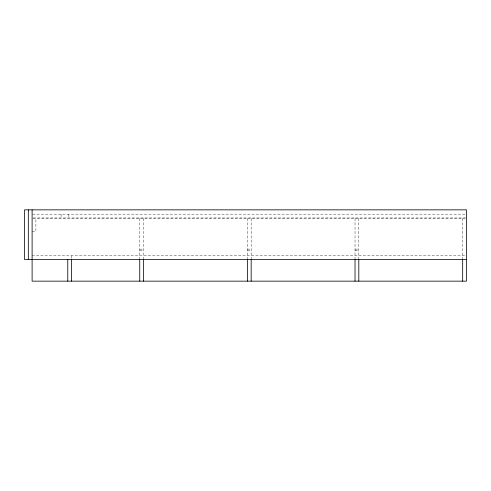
<?xml version="1.0" encoding="UTF-8"?>
<svg xmlns="http://www.w3.org/2000/svg" width="491" height="491" viewBox="0 0 491 491"><rect width="100%" height="100%" fill="white"/><g stroke="black" fill="none" stroke-linecap="round" stroke-linejoin="round"><path stroke-width="0.37" stroke-dasharray="2.46 1.84" d="M32.547 214.168L465.253 214.168M33.308 217.949L466.02 217.949M32.872 218.378L464.94 218.378M32.111 231.347L35.892 231.347L35.892 218.378M139.751 249.121L143.532 249.121M247.39 249.121L251.171 249.121M355.03 249.121L358.811 249.121M139.751 250.416L143.532 250.416M247.39 250.416L251.171 250.416M355.03 250.416L358.811 250.416M32.111 255.762L464.94 255.762M462.669 218.378L462.669 258.751M358.811 218.378L358.811 258.751M355.03 218.378L355.03 258.751M251.171 218.378L251.171 258.751M247.39 218.378L247.39 258.751M143.532 218.378L143.532 258.751M139.751 218.378L139.751 258.751M71.551 255.762L71.551 258.751M68.85 214.168L68.85 217.949M61.068 214.168L61.068 217.949"/><path stroke-width="0.74" d="M466.45 259.549L24.55 259.549L24.55 209.847L466.45 209.847L466.45 281.153L32.111 281.153L32.111 259.721M462.669 259.721L462.669 281.153M358.811 259.721L358.811 281.153M355.03 259.721L355.03 281.153M251.171 259.721L251.171 281.153M247.39 259.721L247.39 281.153M143.532 259.721L143.532 281.153M139.751 259.721L139.751 281.153M71.551 259.549L71.551 281.153M67.77 259.549L67.77 281.153M32.111 209.847L32.111 259.549M28.331 209.847L28.331 259.549"/></g></svg>
